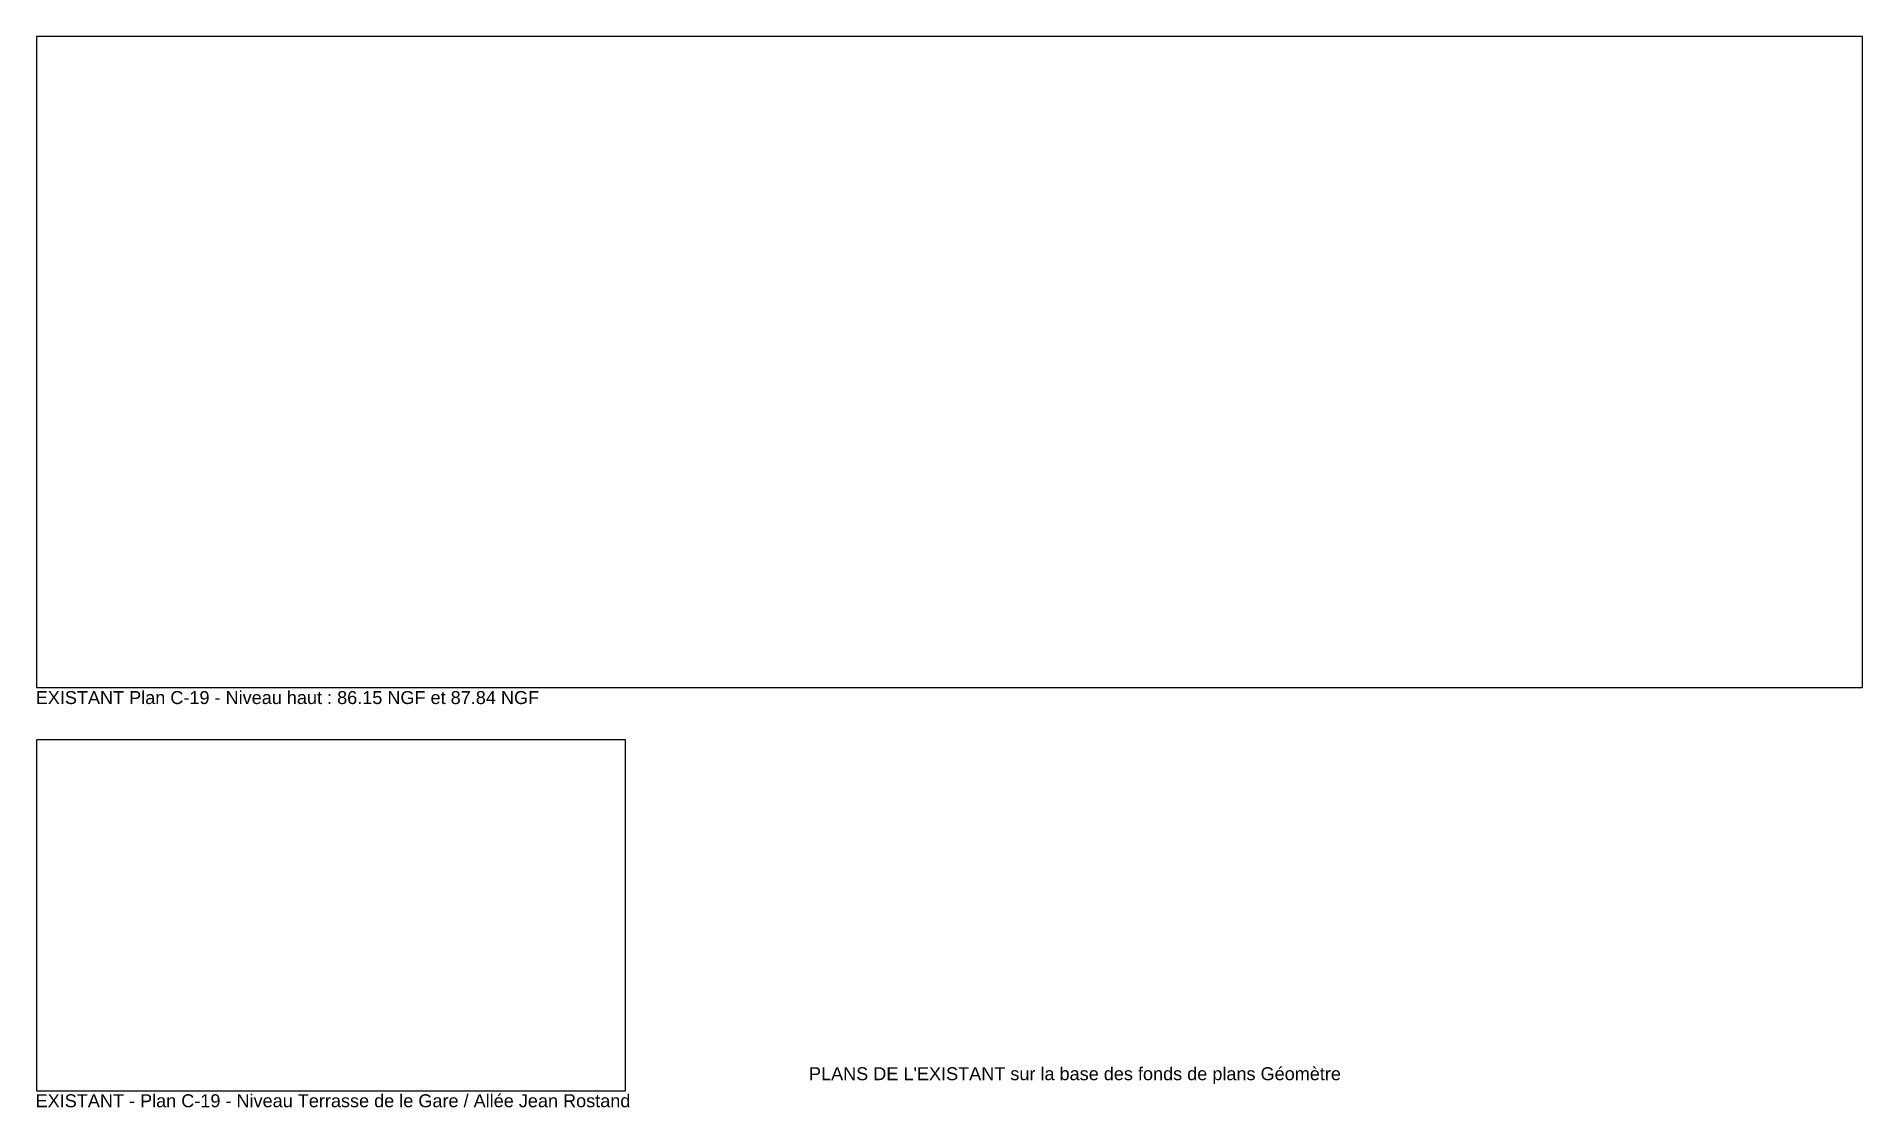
# Paper-space layout 'C-19 EXISTANT - Plans de Niveaux (2)' of a CAD drawing. Header units: metres. Extents: x 128 to 1539, y 281 to 1108.
import ezdxf

# ---------------------------------------------------------------- set-up
doc = ezdxf.new("R2010")
doc.units = ezdxf.units.M
doc.layers.add('_RRA-8-annotation', color=1, linetype='Continuous', lineweight=9)
doc.layers.add('GEX_MEP_cartouche', color=7, linetype='Continuous')
doc.styles.add('G100TXT-droit', font='swissl.ttf', dxfattribs={"height": 0.2})

psp = doc.layouts.new('C-19 EXISTANT - Plans de Niveaux (2)')

# ---------------------------------------------------------------- linework, layer by layer
at = {"layer": 'GEX_MEP_cartouche', "flags": 128}
for points in [[(128.1, 605.5), (1539, 605.5), (1539, 1108.4), (128.1, 1108.4)], [(128.1, 294), (583.1, 294), (583.1, 565), (128.1, 565)]]:
    psp.add_lwpolyline(points, close=True, dxfattribs=at)

# ---------------------------------------------------------------- texts
at = {"layer": '_RRA-8-annotation', "style": 'G100TXT-droit'}
for s, p in [('EXISTANT Plan C-19 - Niveau haut : 86.15 NGF et 87.84 NGF  ', (127.5, 592.7)), ('EXISTANT - Plan C-19 - Niveau Terrasse de le Gare / Allée Jean Rostand', (127.4, 281.2))]:
    psp.add_text(s, height=10, dxfattribs=at).set_placement(p)
at = {"layer": '_RRA-8-annotation', "color": 1, "true_color": 0xfa1105, "insert": (725, 312.1), "char_height": 10, "attachment_point": 1, "style": 'G100TXT-droit'}
psp.add_mtext_dynamic_manual_height_columns("PLANS DE L'EXISTANT sur la base des fonds de plans Géomètre ", width=602.613, gutter_width=1, heights=[0], dxfattribs=at)

# ---------------------------------------------------------------- viewports
at = {"layer": 'GEX_MEP_cartouche', "view_target_point": (5007.9, 896.02)}
vp = psp.add_viewport(center=(833.6, 857), size=(1410.9, 502.872), view_center_point=(-4936.95, -1790.99), view_height=50.2872, dxfattribs=at)
vp.dxf.flags = 0x10000  # cut along an outline
vp.dxf.clipping_boundary_handle = psp.add_lwpolyline([(128.1, 605.5), (1539, 605.5), (1539, 1108.4), (128.1, 1108.4)], format="xyb", close=True, dxfattribs={"invisible": 1}).dxf.handle
vp = psp.add_viewport(center=(355.6, 429.5), size=(455, 270.997), view_center_point=(-4484.75, -1502.31), view_height=27.0997, status=3, dxfattribs=at)
vp.dxf.flags = 0x10000  # cut along an outline
vp.dxf.clipping_boundary_handle = psp.add_lwpolyline([(128.1, 294), (583.1, 294), (583.1, 565), (128.1, 565)], format="xyb", close=True, dxfattribs={"invisible": 1}).dxf.handle

doc.saveas('drawing.dxf')
